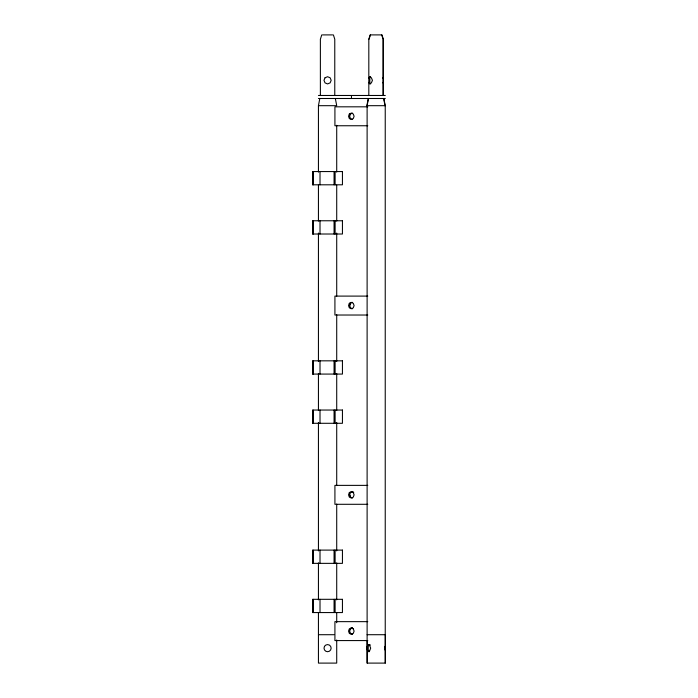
<?xml version="1.0" encoding="UTF-8"?>
<svg xmlns="http://www.w3.org/2000/svg" width="698" height="698" viewBox="0 0 698 698"><rect width="100%" height="100%" fill="white"/><g stroke="black" fill="none" stroke-linecap="round" stroke-linejoin="round"><path stroke-width="1.05" d="M367.209 663.1L367.209 640.799M367.113 634.709L385.331 634.709L385.331 663.1L367.113 663.1L367.113 105.686L368.274 99.552M383.883 98.531L385.235 105.686L385.235 663.1M381.954 34.9L383.307 39.219L383.307 95.469M368.814 95.469L368.814 39.219L370.176 34.9M381.736 34.9L383.089 39.219L383.089 95.469M367.113 647.892L367.671 645.057L368.256 644.586L369.46 645.057L370.682 648.145L369.46 651.234L368.256 651.714L367.671 651.234L367.113 648.398M385.104 649.934L385.235 648.398M367.209 647.892L367.34 646.365M385.191 649.934L385.331 648.398M368.814 78.289L369.696 76.728L371.388 77.783L372.435 80.322L371.388 82.87L369.696 83.926L368.814 82.364M383.028 82.87L383.089 82.364M383.237 82.87L383.307 82.364M368.239 98.531L366.878 105.686L385.235 105.686M318.436 172.092L318.436 105.686L319.797 98.531M369.041 39.219L370.402 34.9M321.752 34.9L320.382 39.219L320.382 95.469M350.475 114.01L349.646 116.287L350.475 118.564M350.475 307.835L349.646 305.558L350.457 303.29L352.446 302.347M349.663 305.558L350.475 303.29M352.446 498.049L350.457 497.107L349.646 494.838L350.475 492.561M370.586 76.728L369.827 77.705L369.827 82.94L370.586 83.926M350.457 114.01L352.446 113.067M350.457 492.561L352.446 491.619M351.312 627.895L349.34 628.837L348.529 631.114L349.34 633.391L351.312 634.334L353.284 633.391L354.095 631.114L353.267 628.837L351.312 627.895L353.267 628.837M350.457 628.837L352.429 627.895M352.446 627.895L350.475 628.837L349.646 631.114L350.475 633.391M322.572 34.9L332.571 34.9M370.996 34.9L381.134 34.9M318.436 95.469L385.305 95.469M318.436 98.497L385.305 98.497M318.436 105.686L336.715 105.686L335.354 98.531M367.785 106.82L334.918 106.82L334.918 125.753L367.785 125.753M367.785 296.1L334.918 296.1L334.918 315.025L367.785 315.025M367.785 485.372L334.918 485.372L334.918 504.296L367.785 504.296M367.785 621.648L334.918 621.648L334.918 640.572L367.785 640.572M318.436 634.709L334.037 634.709M370.437 645.057L369.242 644.586L368.239 646.339L368.239 649.934L369.242 651.714M350.457 118.564L352.446 119.506M350.457 307.835L352.446 308.778M352.429 491.619L353.764 492.247M350.457 633.391L352.446 634.334M349.663 494.838L350.475 497.107M333.4 34.9L334.77 39.219L334.77 95.469M383.673 98.531L385.026 105.686M383.237 77.783L383.307 78.289M383.028 77.783L383.089 78.289M385.104 646.365L385.235 647.892M385.191 646.365L385.331 647.892M367.209 648.398L367.34 649.934M351.46 95.469L351.46 98.497M336.715 125.282L336.715 172.092M336.715 185.153L336.715 221.074M336.715 233.045L336.715 296.179M336.715 314.685L336.715 361.494M336.715 373.465L336.715 410.476M336.715 422.447L336.715 485.581M336.715 504.087L336.715 550.897M336.715 562.867L336.715 599.879M336.715 612.94L336.715 622.738M336.715 639.97L336.715 663.1L318.436 663.1L318.436 612.94M335.11 171.56L335.11 184.804M335.11 220.769L335.11 234.013M335.11 360.831L335.11 374.076M335.11 410.04L335.11 423.293M335.11 550.103L335.11 563.356M335.11 599.312L335.11 612.565M334.072 171.56L334.072 184.804M334.072 220.769L334.072 234.013M334.072 360.831L334.072 374.076M334.072 410.04L334.072 423.293M334.072 550.103L334.072 563.356M334.072 599.312L334.072 612.565M320.016 171.56L320.016 184.804M320.016 220.769L320.016 234.013M320.016 360.831L320.016 374.076M320.016 410.04L320.016 423.293M320.016 550.103L320.016 563.356M320.016 599.312L320.016 612.565M318.436 185.153L318.436 221.074M318.436 233.045L318.436 361.494M318.436 373.465L318.436 410.476M318.436 422.447L318.436 550.897M318.436 562.867L318.436 599.879M324.483 646.365L324.012 648.145L324.483 649.934L325.791 651.234L327.571 651.714L329.36 651.234L330.66 649.934L331.14 648.145L330.66 646.365L329.36 645.057L327.571 644.586L325.791 645.057L324.483 646.365M349.34 114.01L348.529 116.287L349.34 118.564L351.312 119.506L353.284 118.564L354.095 116.287L353.267 114.01L351.312 113.067L349.34 114.01M349.34 303.29L348.529 305.558L349.34 307.835L351.312 308.778L353.284 307.835L354.095 305.558L353.267 303.29L351.312 302.347L349.34 303.29M349.34 492.561L348.529 494.838L349.34 497.107L351.312 498.049L353.284 497.107L354.095 494.838L353.267 492.561L351.295 491.619L349.34 492.561M325.032 77.783L323.977 80.322L325.032 82.87L327.571 83.926L330.119 82.87L331.175 80.322L330.119 77.783L327.571 76.728L325.032 77.783M342.439 171.56L312.669 171.56L312.669 184.804L342.439 184.804L342.439 171.56M342.439 220.769L312.669 220.769L312.669 234.013L342.439 234.013L342.439 220.769M342.439 360.831L312.669 360.831L312.669 374.076L342.439 374.076L342.439 360.831M342.439 410.04L312.669 410.04L312.669 423.293L342.439 423.293L342.439 410.04M342.439 550.103L312.669 550.103L312.669 563.356L342.439 563.356L342.439 550.103M342.439 599.312L312.669 599.312L312.669 612.565L342.439 612.565L342.439 599.312M313.036 184.804L313.036 171.56L312.983 184.804M313.036 234.013L313.036 220.769L312.983 234.013M313.036 374.076L313.036 360.831L312.983 374.076M313.036 423.293L313.036 410.04L312.983 423.293M313.036 563.356L313.036 550.103L312.983 563.356M313.036 612.565L313.036 599.312L312.983 612.565"/></g></svg>
